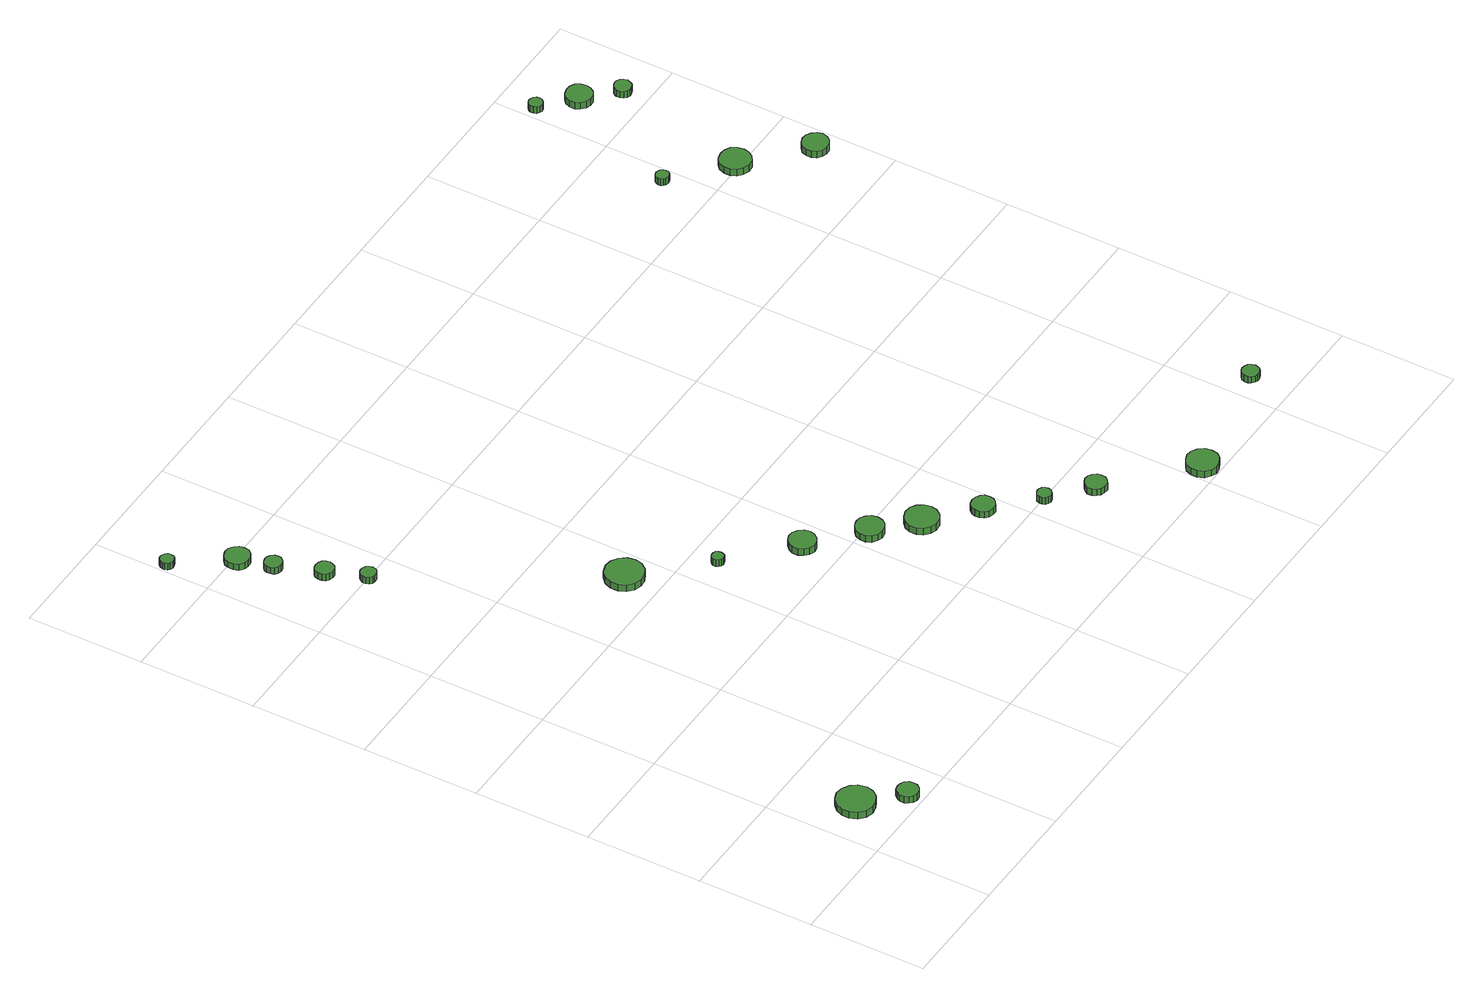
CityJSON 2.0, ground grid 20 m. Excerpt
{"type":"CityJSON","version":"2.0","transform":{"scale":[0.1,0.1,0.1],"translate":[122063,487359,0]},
"CityObjects":{
"tree1":{"type":"SolitaryVegetationObject","attributes":{"function":"something"},"geometry":[{"type":"MultiSurface","lod":"1","boundaries":[[[0,1,2,3,4,5,6,7,8,9,10,11,12,13,14]],[[15,16,17,18,19,20,21,22,23,24,25,26,27,28,29]],[[0,29,28,1]],[[1,28,27,2]],[[2,27,26,3]],[[3,26,25,4]],[[4,25,24,5]],[[5,24,23,6]],[[6,23,22,7]],[[7,22,21,8]],[[8,21,20,9]],[[9,20,19,10]],[[10,19,18,11]],[[11,18,17,12]],[[12,17,16,13]],[[13,16,15,14]],[[14,15,29,0]]]}]},
"tree2":{"type":"SolitaryVegetationObject","attributes":{"function":"something"},"geometry":[{"type":"MultiSurface","lod":"1","boundaries":[[[30,31,32,33,34,35,36,37,38,39,40,41,42,43,44]],[[45,46,47,48,49,50,51,52,53,54,55,56,57,58,59]],[[30,59,58,31]],[[31,58,57,32]],[[32,57,56,33]],[[33,56,55,34]],[[34,55,54,35]],[[35,54,53,36]],[[36,53,52,37]],[[37,52,51,38]],[[38,51,50,39]],[[39,50,49,40]],[[40,49,48,41]],[[41,48,47,42]],[[42,47,46,43]],[[43,46,45,44]],[[44,45,59,30]]]}]},
"tree3":{"type":"SolitaryVegetationObject","attributes":{"function":"something"},"geometry":[{"type":"MultiSurface","lod":"1","boundaries":[[[60,61,62,63,64,65,66,67,68,69,70,71,72,73,74]],[[75,76,77,78,79,80,81,82,83,84,85,86,87,88,89]],[[60,89,88,61]],[[61,88,87,62]],[[62,87,86,63]],[[63,86,85,64]],[[64,85,84,65]],[[65,84,83,66]],[[66,83,82,67]],[[67,82,81,68]],[[68,81,80,69]],[[69,80,79,70]],[[70,79,78,71]],[[71,78,77,72]],[[72,77,76,73]],[[73,76,75,74]],[[74,75,89,60]]]}]},
"tree4":{"type":"SolitaryVegetationObject","attributes":{"function":"something"},"geometry":[{"type":"MultiSurface","lod":"1","boundaries":[[[90,91,92,93,94,95,96,97,98,99,100,101,102,103,104]],[[105,106,107,108,109,110,111,112,113,114,115,116,117,118,119]],[[90,119,118,91]],[[91,118,117,92]],[[92,117,116,93]],[[93,116,115,94]],[[94,115,114,95]],[[95,114,113,96]],[[96,113,112,97]],[[97,112,111,98]],[[98,111,110,99]],[[99,110,109,100]],[[100,109,108,101]],[[101,108,107,102]],[[102,107,106,103]],[[103,106,105,104]],[[104,105,119,90]]]}]},
"tree5":{"type":"SolitaryVegetationObject","attributes":{"function":"something"},"geometry":[{"type":"MultiSurface","lod":"1","boundaries":[[[120,121,122,123,124,125,126,127,128,129,130,131,132,133,134]],[[135,136,137,138,139,140,141,142,143,144,145,146,147,148,149]],[[120,149,148,121]],[[121,148,147,122]],[[122,147,146,123]],[[123,146,145,124]],[[124,145,144,125]],[[125,144,143,126]],[[126,143,142,127]],[[127,142,141,128]],[[128,141,140,129]],[[129,140,139,130]],[[130,139,138,131]],[[131,138,137,132]],[[132,137,136,133]],[[133,136,135,134]],[[134,135,149,120]]]}]},
"tree6":{"type":"SolitaryVegetationObject","attributes":{"function":"something"},"geometry":[{"type":"MultiSurface","lod":"1","boundaries":[[[150,151,152,153,154,155,156,157,158,159,160,161,162,163,164]],[[165,166,167,168,169,170,171,172,173,174,175,176,177,178,179]],[[150,179,178,151]],[[151,178,177,152]],[[152,177,176,153]],[[153,176,175,154]],[[154,175,174,155]],[[155,174,173,156]],[[156,173,172,157]],[[157,172,171,158]],[[158,171,170,159]],[[159,170,169,160]],[[160,169,168,161]],[[161,168,167,162]],[[162,167,166,163]],[[163,166,165,164]],[[164,165,179,150]]]}]},
"tree7":{"type":"SolitaryVegetationObject","attributes":{"function":"something"},"geometry":[{"type":"MultiSurface","lod":"1","boundaries":[[[180,181,182,183,184,185,186,187,188,189,190,191,192,193,194]],[[195,196,197,198,199,200,201,202,203,204,205,206,207,208,209]],[[180,209,208,181]],[[181,208,207,182]],[[182,207,206,183]],[[183,206,205,184]],[[184,205,204,185]],[[185,204,203,186]],[[186,203,202,187]],[[187,202,201,188]],[[188,201,200,189]],[[189,200,199,190]],[[190,199,198,191]],[[191,198,197,192]],[[192,197,196,193]],[[193,196,195,194]],[[194,195,209,180]]]}]},
"tree8":{"type":"SolitaryVegetationObject","attributes":{"function":"something"},"geometry":[{"type":"MultiSurface","lod":"1","boundaries":[[[210,211,212,213,214,215,216,217,218,219,220,221,222,223,224]],[[225,226,227,228,229,230,231,232,233,234,235,236,237,238,239]],[[210,239,238,211]],[[211,238,237,212]],[[212,237,236,213]],[[213,236,235,214]],[[214,235,234,215]],[[215,234,233,216]],[[216,233,232,217]],[[217,232,231,218]],[[218,231,230,219]],[[219,230,229,220]],[[220,229,228,221]],[[221,228,227,222]],[[222,227,226,223]],[[223,226,225,224]],[[224,225,239,210]]]}]},
"tree9":{"type":"SolitaryVegetationObject","attributes":{"function":"something"},"geometry":[{"type":"MultiSurface","lod":"1","boundaries":[[[240,241,242,243,244,245,246,247,248,249,250,251,252,253,254]],[[255,256,257,258,259,260,261,262,263,264,265,266,267,268,269]],[[240,269,268,241]],[[241,268,267,242]],[[242,267,266,243]],[[243,266,265,244]],[[244,265,264,245]],[[245,264,263,246]],[[246,263,262,247]],[[247,262,261,248]],[[248,261,260,249]],[[249,260,259,250]],[[250,259,258,251]],[[251,258,257,252]],[[252,257,256,253]],[[253,256,255,254]],[[254,255,269,240]]]}]},
"tree10":{"type":"SolitaryVegetationObject","attributes":{"function":"something"},"geometry":[{"type":"MultiSurface","lod":"1","boundaries":[[[270,271,272,273,274,275,276,277,278,279,280,281,282,283,284]],[[285,286,287,288,289,290,291,292,293,294,295,296,297,298,299]],[[270,299,298,271]],[[271,298,297,272]],[[272,297,296,273]],[[273,296,295,274]],[[274,295,294,275]],[[275,294,293,276]],[[276,293,292,277]],[[277,292,291,278]],[[278,291,290,279]],[[279,290,289,280]],[[280,289,288,281]],[[281,288,287,282]],[[282,287,286,283]],[[283,286,285,284]],[[284,285,299,270]]]}]},
"tree11":{"type":"SolitaryVegetationObject","attributes":{"function":"something"},"geometry":[{"type":"MultiSurface","lod":"1","boundaries":[[[300,301,302,303,304,305,306,307,308,309,310,311,312,313,314]],[[315,316,317,318,319,320,321,322,323,324,325,326,327,328,329]],[[300,329,328,301]],[[301,328,327,302]],[[302,327,326,303]],[[303,326,325,304]],[[304,325,324,305]],[[305,324,323,306]],[[306,323,322,307]],[[307,322,321,308]],[[308,321,320,309]],[[309,320,319,310]],[[310,319,318,311]],[[311,318,317,312]],[[312,317,316,313]],[[313,316,315,314]],[[314,315,329,300]]]}]},
"tree12":{"type":"SolitaryVegetationObject","attributes":{"function":"something"},"geometry":[{"type":"MultiSurface","lod":"1","boundaries":[[[330,331,332,333,334,335,336,337,338,339,340,341,342,343,344]],[[345,346,347,348,349,350,351,352,353,354,355,356,357,358,359]],[[330,359,358,331]],[[331,358,357,332]],[[332,357,356,333]],[[333,356,355,334]],[[334,355,354,335]],[[335,354,353,336]],[[336,353,352,337]],[[337,352,351,338]],[[338,351,350,339]],[[339,350,349,340]],[[340,349,348,341]],[[341,348,347,342]],[[342,347,346,343]],[[343,346,345,344]],[[344,345,359,330]]]}]},
"tree13":{"type":"SolitaryVegetationObject","attributes":{"function":"something"},"geometry":[{"type":"MultiSurface","lod":"1","boundaries":[[[360,361,362,363,364,365,366,367,368,369,370,371,372,373,374]],[[375,376,377,378,379,380,381,382,383,384,385,386,387,388,389]],[[360,389,388,361]],[[361,388,387,362]],[[362,387,386,363]],[[363,386,385,364]],[[364,385,384,365]],[[365,384,383,366]],[[366,383,382,367]],[[367,382,381,368]],[[368,381,380,369]],[[369,380,379,370]],[[370,379,378,371]],[[371,378,377,372]],[[372,377,376,373]],[[373,376,375,374]],[[374,375,389,360]]]}]},
"tree14":{"type":"SolitaryVegetationObject","attributes":{"function":"something"},"geometry":[{"type":"MultiSurface","lod":"1","boundaries":[[[390,391,392,393,394,395,396,397,398,399,400,401,402,403,404]],[[405,406,407,408,409,410,411,412,413,414,415,416,417,418,419]],[[390,419,418,391]],[[391,418,417,392]],[[392,417,416,393]],[[393,416,415,394]],[[394,415,414,395]],[[395,414,413,396]],[[396,413,412,397]],[[397,412,411,398]],[[398,411,410,399]],[[399,410,409,400]],[[400,409,408,401]],[[401,408,407,402]],[[402,407,406,403]],[[403,406,405,404]],[[404,405,419,390]]]}]},
"tree15":{"type":"SolitaryVegetationObject","attributes":{"function":"something"},"geometry":[{"type":"MultiSurface","lod":"1","boundaries":[[[420,421,422,423,424,425,426,427,428,429,430,431,432,433,434]],[[435,436,437,438,439,440,441,442,443,444,445,446,447,448,449]],[[420,449,448,421]],[[421,448,447,422]],[[422,447,446,423]],[[423,446,445,424]],[[424,445,444,425]],[[425,444,443,426]],[[426,443,442,427]],[[427,442,441,428]],[[428,441,440,429]],[[429,440,439,430]],[[430,439,438,431]],[[431,438,437,432]],[[432,437,436,433]],[[433,436,435,434]],[[434,435,449,420]]]}]},
"tree16":{"type":"SolitaryVegetationObject","attributes":{"function":"something"},"geometry":[{"type":"MultiSurface","lod":"1","boundaries":[[[450,451,452,453,454,455,456,457,458,459,460,461,462,463,464]],[[465,466,467,468,469,470,471,472,473,474,475,476,477,478,479]],[[450,479,478,451]],[[451,478,477,452]],[[452,477,476,453]],[[453,476,475,454]],[[454,475,474,455]],[[455,474,473,456]],[[456,473,472,457]],[[457,472,471,458]],[[458,471,470,459]],[[459,470,469,460]],[[460,469,468,461]],[[461,468,467,462]],[[462,467,466,463]],[[463,466,465,464]],[[464,465,479,450]]]}]},
"tree17":{"type":"SolitaryVegetationObject","attributes":{"function":"something"},"geometry":[{"type":"MultiSurface","lod":"1","boundaries":[[[480,481,482,483,484,485,486,487,488,489,490,491,492,493,494]],[[495,496,497,498,499,500,501,502,503,504,505,506,507,508,509]],[[480,509,508,481]],[[481,508,507,482]],[[482,507,506,483]],[[483,506,505,484]],[[484,505,504,485]],[[485,504,503,486]],[[486,503,502,487]],[[487,502,501,488]],[[488,501,500,489]],[[489,500,499,490]],[[490,499,498,491]],[[491,498,497,492]],[[492,497,496,493]],[[493,496,495,494]],[[494,495,509,480]]]}]},
"tree18":{"type":"SolitaryVegetationObject","attributes":{"function":"something"},"geometry":[{"type":"MultiSurface","lod":"1","boundaries":[[[510,511,512,513,514,515,516,517,518,519,520,521,522,523,524]],[[525,526,527,528,529,530,531,532,533,534,535,536,537,538,539]],[[510,539,538,511]],[[511,538,537,512]],[[512,537,536,513]],[[513,536,535,514]],[[514,535,534,515]],[[515,534,533,516]],[[516,533,532,517]],[[517,532,531,518]],[[518,531,530,519]],[[519,530,529,520]],[[520,529,528,521]],[[521,528,527,522]],[[522,527,526,523]],[[523,526,525,524]],[[524,525,539,510]]]}]},
"tree19":{"type":"SolitaryVegetationObject","attributes":{"function":"something"},"geometry":[{"type":"MultiSurface","lod":"1","boundaries":[[[540,541,542,543,544,545,546,547,548,549,550,551,552,553,554]],[[555,556,557,558,559,560,561,562,563,564,565,566,567,568,569]],[[540,569,568,541]],[[541,568,567,542]],[[542,567,566,543]],[[543,566,565,544]],[[544,565,564,545]],[[545,564,563,546]],[[546,563,562,547]],[[547,562,561,548]],[[548,561,560,549]],[[549,560,559,550]],[[550,559,558,551]],[[551,558,557,552]],[[552,557,556,553]],[[553,556,555,554]],[[554,555,569,540]]]}]},
"tree20":{"type":"SolitaryVegetationObject","attributes":{"function":"something"},"geometry":[{"type":"MultiSurface","lod":"1","boundaries":[[[570,571,572,573,574,575,576,577,578,579,580,581,582,583,584]],[[585,586,587,588,589,590,591,592,593,594,595,596,597,598,599]],[[570,599,598,571]],[[571,598,597,572]],[[572,597,596,573]],[[573,596,595,574]],[[574,595,594,575]],[[575,594,593,576]],[[576,593,592,577]],[[577,592,591,578]],[[578,591,590,579]],[[579,590,589,580]],[[580,589,588,581]],[[581,588,587,582]],[[582,587,586,583]],[[583,586,585,584]],[[584,585,599,570]]]}]},
"tree21":{"type":"SolitaryVegetationObject","attributes":{"function":"something"},"geometry":[{"type":"MultiSurface","lod":"1","boundaries":[[[600,601,602,603,604,605,606,607,608,609,610,611,612,613,614]],[[615,616,617,618,619,620,621,622,623,624,625,626,627,628,629]],[[600,629,628,601]],[[601,628,627,602]],[[602,627,626,603]],[[603,626,625,604]],[[604,625,624,605]],[[605,624,623,606]],[[606,623,622,607]],[[607,622,621,608]],[[608,621,620,609]],[[609,620,619,610]],[[610,619,618,611]],[[611,618,617,612]],[[612,617,616,613]],[[613,616,615,614]],[[614,615,629,600]]]}]},
"tree22":{"type":"SolitaryVegetationObject","attributes":{"function":"something"},"geometry":[{"type":"MultiSurface","lod":"1","boundaries":[[[630,631,632,633,634,635,636,637,638,639,640,641,642,643,644]],[[645,646,647,648,649,650,651,652,653,654,655,656,657,658,659]],[[630,659,658,631]],[[631,658,657,632]],[[632,657,656,633]],[[633,656,655,634]],[[634,655,654,635]],[[635,654,653,636]],[[636,653,652,637]],[[637,652,651,638]],[[638,651,650,639]],[[639,650,649,640]],[[640,649,648,641]],[[641,648,647,642]],[[642,647,646,643]],[[643,646,645,644]],[[644,645,659,630]]]}]},
"tree23":{"type":"SolitaryVegetationObject","attributes":{"function":"something"},"geometry":[{"type":"MultiSurface","lod":"1","boundaries":[[[660,661,662,663,664,665,666,667,668,669,670,671,672,673,674]],[[675,676,677,678,679,680,681,682,683,684,685,686,687,688,689]],[[660,689,688,661]],[[661,688,687,662]],[[662,687,686,663]],[[663,686,685,664]],[[664,685,684,665]],[[665,684,683,666]],[[666,683,682,667]],[[667,682,681,668]],[[668,681,680,669]],[[669,680,679,670]],[[670,679,678,671]],[[671,678,677,672]],[[672,677,676,673]],[[673,676,675,674]],[[674,675,689,660]]]}]}
},
"vertices":[
[106,82,17],[103,96,17],[95,106,17],[83,113,17],[70,115,17],[57,110,17],[47,101,17],[42,89,17],[42,76,17],[47,63,17],[57,54,17],[70,50,17],[83,52,17],[95,58,17],[103,69,17],[103,69,4],[95,58,4],[83,52,4],[70,50,4],[57,54,4],[47,63,4],[42,76,4],[42,89,4],[47,101,4],[57,110,4],[70,115,4],[83,113,4],[95,106,4],[103,96,4],[106,82,4],
[152,25,16],[151,33,16],[146,39,16],[140,42,16],[132,43,16],[125,41,16],[120,36,16],[117,29,16],[117,21,16],[120,15,16],[125,10,16],[132,7,16],[140,8,16],[146,12,16],[151,18,16],[151,18,3],[146,12,3],[140,8,3],[132,7,3],[125,10,3],[120,15,3],[117,21,3],[117,29,3],[120,36,3],[125,41,3],[132,43,3],[140,42,3],[146,39,3],[151,33,3],[152,25,3],
[25,1280,17],[24,1285,17],[21,1289,17],[17,1291,17],[12,1292,17],[7,1290,17],[4,1287,17],[2,1282,17],[2,1278,17],[4,1273,17],[7,1270,17],[12,1268,17],[17,1269,17],[21,1271,17],[24,1275,17],[24,1275,4],[21,1271,4],[17,1269,4],[12,1268,4],[7,1270,4],[4,1273,4],[2,1278,4],[2,1282,4],[4,1287,4],[7,1290,4],[12,1292,4],[17,1291,4],[21,1289,4],[24,1285,4],[25,1280,4],
[108,1137,15],[107,1143,15],[103,1148,15],[98,1151,15],[92,1152,15],[86,1150,15],[81,1146,15],[79,1140,15],[79,1134,15],[81,1128,15],[86,1124,15],[92,1122,15],[98,1123,15],[103,1126,15],[107,1131,15],[107,1131,2],[103,1126,2],[98,1123,2],[92,1122,2],[86,1124,2],[81,1128,2],[79,1134,2],[79,1140,2],[81,1146,2],[86,1150,2],[92,1152,2],[98,1151,2],[103,1148,2],[107,1143,2],[108,1137,2],
[98,1192,15],[97,1200,15],[91,1207,15],[84,1212,15],[75,1213,15],[67,1210,15],[60,1204,15],[57,1196,15],[57,1187,15],[60,1179,15],[67,1173,15],[75,1171,15],[84,1172,15],[91,1176,15],[97,1183,15],[97,1183,3],[91,1176,3],[84,1172,3],[75,1171,3],[67,1173,3],[60,1179,3],[57,1187,3],[57,1196,3],[60,1204,3],[67,1210,3],[75,1213,3],[84,1212,3],[91,1207,3],[97,1200,3],[98,1192,3],
[138,1062,14],[136,1069,14],[133,1074,14],[127,1077,14],[120,1078,14],[114,1076,14],[109,1072,14],[107,1066,14],[107,1059,14],[109,1053,14],[114,1049,14],[120,1047,14],[127,1047,14],[133,1051,14],[136,1056,14],[136,1056,1],[133,1051,1],[127,1047,1],[120,1047,1],[114,1049,1],[109,1053,1],[107,1059,1],[107,1066,1],[109,1072,1],[114,1076,1],[120,1078,1],[127,1077,1],[133,1074,1],[136,1069,1],[138,1062,1],
[160,999,15],[159,1004,15],[156,1009,15],[151,1011,15],[145,1012,15],[140,1010,15],[136,1006,15],[134,1001,15],[134,996,15],[136,991,15],[140,987,15],[145,986,15],[151,986,15],[156,989,15],[159,993,15],[159,993,2],[156,989,2],[151,986,2],[145,986,2],[140,987,2],[136,991,2],[134,996,2],[134,1001,2],[136,1006,2],[140,1010,2],[145,1012,2],[151,1011,2],[156,1009,2],[159,1004,2],[160,999,2],
[376,657,21],[373,670,21],[365,681,21],[353,688,21],[340,689,21],[327,685,21],[317,676,21],[312,664,21],[312,650,21],[317,638,21],[327,629,21],[340,625,21],[353,626,21],[365,633,21],[373,644,21],[373,644,8],[365,633,8],[353,626,8],[340,625,8],[327,629,8],[317,638,8],[312,650,8],[312,664,8],[317,676,8],[327,685,8],[340,689,8],[353,688,8],[365,681,8],[373,670,8],[376,657,8],
[463,555,16],[462,559,16],[460,563,16],[456,565,16],[452,565,16],[448,564,16],[445,561,16],[443,557,16],[443,553,16],[445,549,16],[448,546,16],[452,545,16],[456,545,16],[460,547,16],[462,551,16],[462,551,3],[460,547,3],[456,545,3],[452,545,3],[448,546,3],[445,549,3],[443,553,3],[443,557,3],[445,561,3],[448,564,3],[452,565,3],[456,565,3],[460,563,3],[462,559,3],[463,555,3],
[576,463,15],[574,472,15],[568,480,15],[560,485,15],[551,486,15],[542,483,15],[535,476,15],[531,468,15],[531,458,15],[535,450,15],[542,443,15],[551,440,15],[560,441,15],[568,446,15],[574,454,15],[574,454,2],[568,446,2],[560,441,2],[551,440,2],[542,443,2],[535,450,2],[531,458,2],[531,468,2],[535,476,2],[542,483,2],[551,486,2],[560,485,2],[568,480,2],[574,472,2],[576,463,2],
[658,390,15],[656,400,15],[650,408,15],[642,413,15],[632,414,15],[623,411,15],[615,404,15],[611,395,15],[611,385,15],[615,376,15],[623,370,15],[632,367,15],[642,368,15],[650,373,15],[656,381,15],[656,381,2],[650,373,2],[642,368,2],[632,367,2],[623,370,2],[615,376,2],[611,385,2],[611,395,2],[615,404,2],[623,411,2],[632,414,2],[642,413,2],[650,408,2],[656,400,2],[658,390,2],
[722,333,14],[720,344,14],[713,354,14],[703,360,14],[691,361,14],[680,357,14],[671,349,14],[667,339,14],[667,327,14],[671,317,14],[680,309,14],[691,305,14],[703,306,14],[713,312,14],[720,322,14],[720,322,1],[713,312,1],[703,306,1],[691,305,1],[680,309,1],[671,317,1],[667,327,1],[667,339,1],[671,349,1],[680,357,1],[691,361,1],[703,360,1],[713,354,1],[720,344,1],[722,333,1],
[787,267,15],[786,275,15],[781,281,15],[774,285,15],[766,286,15],[758,284,15],[752,278,15],[749,271,15],[749,263,15],[752,256,15],[758,250,15],[766,248,15],[774,248,15],[781,253,15],[786,259,15],[786,259,2],[781,253,2],[774,248,2],[766,248,2],[758,250,2],[752,256,2],[749,263,2],[749,271,2],[752,278,2],[758,284,2],[766,286,2],[774,285,2],[781,281,2],[786,275,2],[787,267,2],
[851,200,14],[850,205,14],[847,209,14],[843,211,14],[838,212,14],[833,210,14],[829,207,14],[827,202,14],[827,197,14],[829,192,14],[833,189,14],[838,187,14],[843,188,14],[847,191,14],[850,195,14],[850,195,1],[847,191,1],[843,188,1],[838,187,1],[833,189,1],[829,192,1],[827,197,1],[827,202,1],[829,207,1],[833,210,1],[838,212,1],[843,211,1],[847,209,1],[850,205,1],[851,200,1],
[919,145,14],[918,152,14],[913,158,14],[907,162,14],[899,163,14],[892,160,14],[887,155,14],[883,149,14],[883,141,14],[887,134,14],[892,129,14],[899,127,14],[907,127,14],[913,131,14],[918,137,14],[918,137,1],[913,131,1],[907,127,1],[899,127,1],[892,129,1],[887,134,1],[883,141,1],[883,149,1],[887,155,1],[892,160,1],[899,163,1],[907,162,1],[913,158,1],[918,152,1],[919,145,1],
[1054,28,16],[1052,39,16],[1045,48,16],[1035,54,16],[1024,55,16],[1014,51,16],[1005,44,16],[1001,34,16],[1001,23,16],[1005,12,16],[1014,5,16],[1024,1,16],[1035,3,16],[1045,8,16],[1052,17,16],[1052,17,3],[1045,8,3],[1035,3,3],[1024,1,3],[1014,5,3],[1005,12,3],[1001,23,3],[1001,34,3],[1005,44,3],[1014,51,3],[1024,55,3],[1035,54,3],[1045,48,3],[1052,39,3],[1054,28,3],
[1259,71,16],[1257,77,16],[1254,82,16],[1248,85,16],[1242,86,16],[1237,84,16],[1232,80,16],[1230,74,16],[1230,68,16],[1232,63,16],[1237,59,16],[1242,57,16],[1248,57,16],[1254,60,16],[1257,65,16],[1257,65,3],[1254,60,3],[1248,57,3],[1242,57,3],[1237,59,3],[1232,63,3],[1230,68,3],[1230,74,3],[1232,80,3],[1237,84,3],[1242,86,3],[1248,85,3],[1254,82,3],[1257,77,3],[1259,71,3],
[1178,1079,24],[1177,1083,24],[1174,1087,24],[1170,1089,24],[1166,1090,24],[1161,1088,24],[1158,1085,24],[1156,1081,24],[1156,1076,24],[1158,1072,24],[1161,1069,24],[1166,1068,24],[1170,1068,24],[1174,1070,24],[1177,1074,24],[1177,1074,11],[1174,1070,11],[1170,1068,11],[1166,1068,11],[1161,1069,11],[1158,1072,11],[1156,1076,11],[1156,1081,11],[1158,1085,11],[1161,1088,11],[1166,1090,11],[1170,1089,11],[1174,1087,11],[1177,1083,11],[1178,1079,11],
[1282,1001,24],[1280,1012,24],[1274,1021,24],[1264,1026,24],[1254,1027,24],[1243,1024,24],[1235,1017,24],[1231,1007,24],[1231,996,24],[1235,986,24],[1243,979,24],[1254,975,24],[1264,976,24],[1274,982,24],[1280,991,24],[1280,991,11],[1274,982,11],[1264,976,11],[1254,975,11],[1243,979,11],[1235,986,11],[1231,996,11],[1231,1007,11],[1235,1017,11],[1243,1024,11],[1254,1027,11],[1264,1026,11],[1274,1021,11],[1280,1012,11],[1282,1001,11],
[1223,1332,25],[1222,1337,25],[1219,1341,25],[1215,1343,25],[1210,1344,25],[1206,1342,25],[1202,1339,25],[1200,1335,25],[1200,1330,25],[1202,1325,25],[1206,1322,25],[1210,1320,25],[1215,1321,25],[1219,1323,25],[1222,1327,25],[1222,1327,12],[1219,1323,12],[1215,1321,12],[1210,1320,12],[1206,1322,12],[1202,1325,12],[1200,1330,12],[1200,1335,12],[1202,1339,12],[1206,1342,12],[1210,1344,12],[1215,1343,12],[1219,1341,12],[1222,1337,12],[1223,1332,12],
[1375,915,24],[1373,924,24],[1367,931,24],[1359,936,24],[1350,937,24],[1341,934,24],[1334,928,24],[1331,920,24],[1331,910,24],[1334,902,24],[1341,896,24],[1350,893,24],[1359,894,24],[1367,899,24],[1373,906,24],[1373,906,11],[1367,899,11],[1359,894,11],[1350,893,11],[1341,896,11],[1334,902,11],[1331,910,11],[1331,920,11],[1334,928,11],[1341,934,11],[1350,937,11],[1359,936,11],[1367,931,11],[1373,924,11],[1375,915,11],
[1285,1285,25],[1283,1294,25],[1278,1302,25],[1270,1306,25],[1261,1307,25],[1252,1304,25],[1245,1298,25],[1241,1290,25],[1241,1280,25],[1245,1272,25],[1252,1266,25],[1261,1263,25],[1270,1264,25],[1278,1269,25],[1283,1276,25],[1283,1276,12],[1278,1269,12],[1270,1264,12],[1261,1263,12],[1252,1266,12],[1245,1272,12],[1241,1280,12],[1241,1290,12],[1245,1298,12],[1252,1304,12],[1261,1307,12],[1270,1306,12],[1278,1302,12],[1283,1294,12],[1285,1285,12],
[1328,1237,25],[1326,1243,25],[1323,1248,25],[1317,1251,25],[1311,1251,25],[1306,1249,25],[1301,1245,25],[1299,1240,25],[1299,1234,25],[1301,1228,25],[1306,1224,25],[1311,1222,25],[1317,1223,25],[1323,1226,25],[1326,1231,25],[1326,1231,12],[1323,1226,12],[1317,1223,12],[1311,1222,12],[1306,1224,12],[1301,1228,12],[1299,1234,12],[1299,1240,12],[1301,1245,12],[1306,1249,12],[1311,1251,12],[1317,1251,12],[1323,1248,12],[1326,1243,12],[1328,1237,12]
]}
